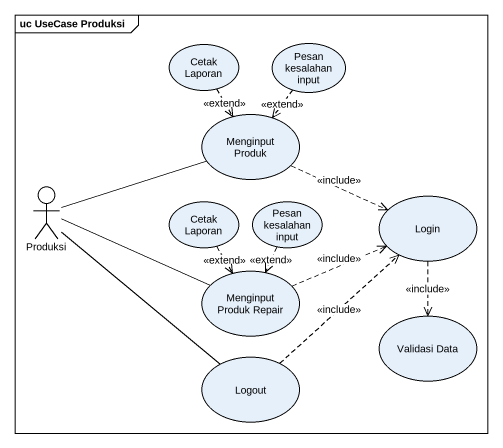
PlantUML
@startuml
mainframe uc UseCase Produksi
usecase "Cetak Laporan" as Cetak_Laporan
usecase "Pesan kesalahan input" as Pesan_kesalahan_input
usecase "Menginput Produk" as Menginput_Produk
actor Produksi
usecase "Cetak Laporan" as Cetak_Laporan_2
usecase "Pesan kesalahan input" as Pesan_kesalahan_input_2
usecase Login
usecase "Menginput Produk Repair" as Menginput_Produk_Repair
usecase "Validasi Data" as Validasi_Data
usecase Logout
Cetak_Laporan ..> Menginput_Produk : <<extend>>
Pesan_kesalahan_input ..> Menginput_Produk : <<extend>>
Menginput_Produk .right.> Login : <<include>>
Produksi -right- Menginput_Produk
Produksi -right- Menginput_Produk_Repair
Produksi -- Logout
Cetak_Laporan_2 ..> Menginput_Produk_Repair : <<extend>>
Pesan_kesalahan_input_2 ..> Menginput_Produk_Repair : <<extend>>
Login ..> Validasi_Data : <<include>>
Menginput_Produk_Repair .right.> Login : <<include>>
Logout .up.> Login : <<include>>
@enduml
